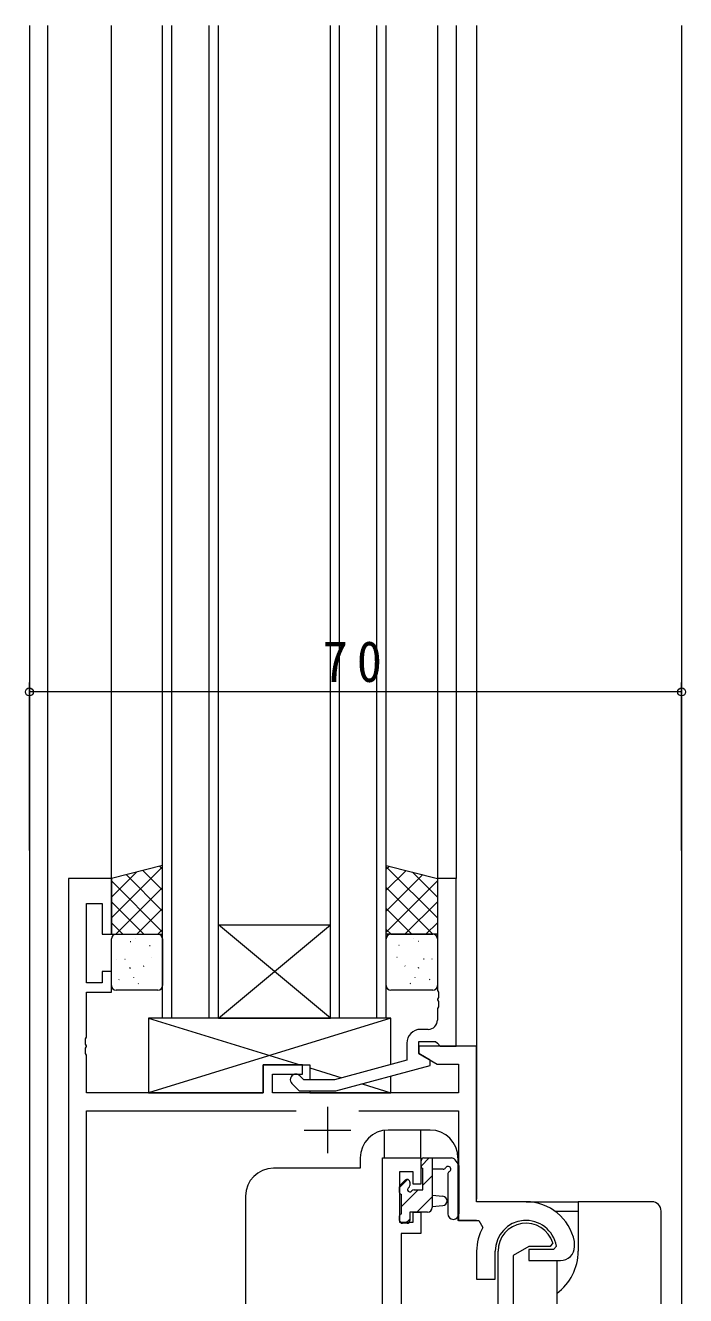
# Model space of a CAD drawing. Units: millimetres, scale not verified. Extents: x -594 to 539, y -420 to 386.
# Drawn here: x -492.2 to -421.4, y -147 to -10.7 of the extents above; entities that cross this region are included whole.
import ezdxf

# ---------------------------------------------------------------- set-up
doc = ezdxf.new("R2010")
doc.units = ezdxf.units.MM
doc.header["$LTSCALE"] = 2
for name, color, linetype, lineweight in [('0-3_YKK_11', 7, 'Continuous', 9), ('0-4_YKK_12', 2, 'Continuous', 9), ('0-5_YKK_13', 4, 'Continuous', 9), ('0-6_YKK_D', 6, 'Continuous', 9)]:
    doc.layers.add(name, color=color, linetype=linetype, lineweight=lineweight)
doc.styles.add('ＭＳ ゴシック', font='')
doc.styles.get('ＭＳ ゴシック').set_extended_font_data('MS Gothic')

msp = doc.modelspace()

# ---------------------------------------------------------------- linework, layer by layer
at = {"layer": '0-3_YKK_11'}
for p, q in [((-487.593, -102.243), (-487.593, -177.243)), ((-482.993, -102.243), (-487.593, -102.243)), ((-482.993, -108.243), (-482.993, -102.243)), ((-447.993, -102.243), (-447.993, -114.285)), ((-445.993, -102.243), (-447.993, -102.243)), ((-445.993, -120.244), (-445.993, -102.243)), ((-485.663, -104.943), (-483.993, -104.943)), ((-485.663, -113.443), (-485.663, -104.943)), ((-483.993, -104.943), (-483.993, -108.243)), ((-483.993, -108.243), (-482.993, -108.243)), ((-483.993, -112.243), (-483.993, -113.443)), ((-482.993, -112.243), (-483.993, -112.243)), ((-482.993, -114.443), (-482.993, -112.243)), ((-483.993, -113.443), (-485.663, -113.443)), ((-485.663, -114.443), (-482.993, -114.443)), ((-485.663, -119.285), (-485.663, -114.443)), ((-447.993, -114.285), (-447.873, -114.469)), ((-447.873, -115.018), (-447.993, -115.202)), ((-447.993, -115.202), (-447.993, -115.285)), ((-447.993, -115.285), (-447.873, -115.469)), ((-447.873, -114.469), (-447.873, -115.018)), ((-447.873, -115.469), (-447.873, -116.018)), ((-447.873, -116.018), (-447.993, -116.202)), ((-447.993, -116.202), (-447.993, -117.444)), ((-448.993, -118.444), (-449.793, -118.444)), ((-485.783, -119.469), (-485.663, -119.285)), ((-485.783, -120.018), (-485.783, -119.469)), ((-449.993, -119.743), (-448.193, -119.743)), ((-449.993, -121.043), (-449.993, -119.743)), ((-448.193, -119.743), (-447.993, -119.943)), ((-485.663, -120.202), (-485.783, -120.018)), ((-485.783, -120.469), (-485.663, -120.285)), ((-485.783, -121.018), (-485.783, -120.469)), ((-485.663, -121.202), (-485.783, -121.018)), ((-485.663, -120.285), (-485.663, -120.202)), ((-485.663, -125.243), (-485.663, -121.202)), ((-451.293, -119.943), (-451.293, -121.764)), ((-449.993, -120.244), (-449.993, -121.043)), ((-443.793, -120.244), (-449.993, -120.244)), ((-448.793, -121.736), (-449.993, -121.043)), ((-449.993, -121.043), (-448.036, -122.173)), ((-447.993, -119.943), (-447.693, -120.244)), ((-447.693, -120.244), (-445.993, -120.244)), ((-443.793, -136.944), (-443.793, -120.244)), ((-466.693, -122.243), (-466.693, -125.243)), ((-462.493, -122.243), (-466.693, -122.243)), ((-462.493, -123.243), (-462.493, -122.243)), ((-451.293, -121.764), (-459.055, -123.843)), ((-458.897, -125.044), (-448.793, -122.336)), ((-448.793, -122.336), (-448.793, -121.736)), ((-448.036, -122.173), (-445.723, -122.173)), ((-445.723, -122.173), (-445.723, -125.243)), ((-465.693, -123.243), (-462.493, -123.243)), ((-465.693, -125.243), (-465.693, -123.243)), ((-462.345, -123.843), (-462.769, -123.419)), ((-459.055, -123.843), (-462.345, -123.843)), ((-466.693, -125.243), (-485.663, -125.243)), ((-445.723, -125.243), (-465.693, -125.243)), ((-463.618, -124.268), (-462.842, -125.044)), ((-462.842, -125.044), (-458.897, -125.044)), ((-485.663, -127.173), (-463.144, -127.173)), ((-485.663, -150.243), (-485.663, -127.173)), ((-459.793, -126.743), (-459.793, -131.743)), ((-456.443, -127.173), (-445.723, -127.173)), ((-445.723, -127.173), (-445.723, -138.944)), ((-462.293, -129.244), (-457.293, -129.244)), ((-453.893, -132.243), (-449.793, -132.243)), ((-453.893, -150.043), (-453.893, -132.243)), ((-449.793, -132.243), (-449.793, -135.043)), ((-452.063, -133.744), (-452.063, -139.143)), ((-450.593, -133.744), (-452.063, -133.744)), ((-450.593, -135.043), (-450.593, -133.744)), ((-449.793, -135.043), (-450.593, -135.043)), ((-438.493, -136.944), (-443.793, -136.944)), ((-450.593, -138.043), (-449.793, -138.043)), ((-450.593, -139.143), (-450.593, -138.043)), ((-449.793, -138.043), (-449.793, -140.343)), ((-445.723, -138.944), (-443.573, -138.944)), ((-443.573, -138.944), (-443.135, -139.685)), ((-452.063, -139.143), (-450.593, -139.143)), ((-451.893, -140.343), (-451.893, -149.243)), ((-449.793, -140.343), (-451.893, -140.343)), ((-435.628, -141.355), (-435.915, -141.743)), ((-435.239, -141.694), (-435.535, -142.043)), ((-433.293, -141.248), (-433.299, -141.189)), ((-433.293, -141.743), (-433.293, -141.248)), ((-443.793, -142.243), (-443.793, -145.243)), ((-441.793, -145.243), (-441.793, -142.243)), ((-441.493, -149.243), (-441.493, -142.243)), ((-438.193, -141.743), (-439.863, -142.708)), ((-439.863, -142.708), (-439.863, -149.243)), ((-435.915, -141.743), (-438.193, -141.743)), ((-438.193, -142.043), (-438.193, -143.243)), ((-435.535, -142.043), (-438.193, -142.043)), ((-438.193, -143.243), (-434.793, -143.243)), ((-443.793, -145.243), (-441.793, -145.243))]:
    msp.add_line(p, q, dxfattribs=at)
for centre, radius, start, end in [((-449.793, -119.943), 1.5, 90, 179.99998), ((-448.993, -117.444), 1, 270, 359.99998), ((-463.193, -123.843), 0.6, 44.99998, 225), ((-438.493, -142.243), 5.3, 11.47835, 89.99998), ((-438.493, -142.243), 3.3, 9.59402, 179.99998), ((-438.493, -142.243), 5.3, 151.13426, 179.99998), ((-438.493, -142.243), 3, 17.23529, 179.99998), ((-434.793, -141.743), 1.5, 270, 359.99998)]:
    msp.add_arc(centre, radius, start, end, dxfattribs=at)
at = {"layer": '0-4_YKK_12'}
for p, q in [((-491.793, -10.743), (-491.793, -202.243)), ((-489.793, -177.243), (-489.793, -10.743)), ((-482.993, -102.743), (-482.993, -10.743)), ((-477.493, -117.243), (-477.493, -10.743)), ((-476.493, -117.243), (-476.493, -10.743)), ((-472.493, -117.243), (-472.493, -10.743)), ((-471.493, -117.243), (-471.493, -10.743)), ((-459.493, -117.243), (-459.493, -10.743)), ((-458.493, -117.243), (-458.493, -10.743)), ((-454.493, -117.243), (-454.493, -10.743)), ((-453.493, -117.243), (-453.493, -10.743)), ((-447.993, -10.743), (-447.993, -102.543)), ((-445.993, -10.743), (-445.993, -102.243)), ((-443.793, -10.743), (-443.793, -136.643)), ((-421.793, -10.743), (-421.793, -190.763)), ((-459.493, -117.243), (-471.493, -107.243)), ((-471.493, -117.243), (-459.493, -107.243)), ((-471.493, -107.243), (-459.493, -107.243)), ((-471.493, -117.243), (-477.493, -117.243)), ((-471.493, -117.243), (-459.493, -117.243)), ((-453.493, -117.243), (-459.493, -117.243)), ((-453.693, -132.243), (-453.693, -129.27)), ((-448.794, -129.244), (-453.294, -129.244)), ((-449.793, -132.243), (-449.793, -129.244)), ((-456.294, -133.343), (-465.593, -133.343)), ((-456.294, -132.243), (-456.294, -133.343)), ((-453.693, -132.243), (-449.793, -132.243)), ((-445.794, -132.243), (-445.794, -138.943)), ((-468.593, -136.343), (-468.593, -159.243)), ((-443.794, -138.943), (-445.794, -138.943))]:
    msp.add_line(p, q, dxfattribs=at)
for centre, start, end in [((-453.294, -132.243), 90, 180), ((-448.794, -132.243), 0, 90), ((-465.593, -136.343), 90, 180)]:
    msp.add_arc(centre, 3, start, end, dxfattribs=at)
at = {"layer": '0-5_YKK_13'}
for p, q in [((-477.493, -100.853), (-482.993, -102.243)), ((-477.493, -100.997), (-482.993, -106.497)), ((-480.306, -101.564), (-482.993, -104.252)), ((-481.413, -101.844), (-477.493, -105.764)), ((-479.621, -101.391), (-477.493, -103.519)), ((-477.83, -100.938), (-477.493, -101.274)), ((-477.493, -108.243), (-477.493, -100.853)), ((-453.493, -108.243), (-453.493, -100.853)), ((-453.493, -100.853), (-447.993, -102.243)), ((-453.157, -100.938), (-453.493, -101.274)), ((-453.493, -100.997), (-447.993, -106.497)), ((-451.365, -101.391), (-453.493, -103.519)), ((-449.573, -101.844), (-453.493, -105.764)), ((-450.681, -101.564), (-447.993, -104.252)), ((-482.993, -102.243), (-482.993, -108.243)), ((-482.993, -102.509), (-477.493, -108.009)), ((-477.493, -103.242), (-482.495, -108.243)), ((-447.993, -102.509), (-453.493, -108.009)), ((-453.493, -103.242), (-448.491, -108.243)), ((-447.993, -102.243), (-447.993, -108.243)), ((-482.993, -104.754), (-479.504, -108.243)), ((-447.993, -104.754), (-451.483, -108.243)), ((-477.493, -105.487), (-480.25, -108.243)), ((-453.493, -105.487), (-450.737, -108.243)), ((-482.993, -106.999), (-481.749, -108.243)), ((-447.993, -106.999), (-449.238, -108.243)), ((-482.993, -108.243), (-477.493, -108.243)), ((-482.993, -113.743), (-482.993, -108.744)), ((-482.493, -108.243), (-477.993, -108.243)), ((-480.96, -109.034), (-480.917, -109.01)), ((-480.433, -108.711), (-480.426, -108.704)), ((-477.493, -107.732), (-478.005, -108.243)), ((-477.493, -108.744), (-477.493, -113.743)), ((-453.493, -107.732), (-452.982, -108.243)), ((-447.993, -108.243), (-453.493, -108.243)), ((-453.493, -113.743), (-453.493, -108.744)), ((-452.993, -108.243), (-448.493, -108.243)), ((-450.553, -108.711), (-450.56, -108.704)), ((-450.026, -109.034), (-450.07, -109.01)), ((-447.993, -108.744), (-447.993, -113.743)), ((-478.884, -109.466), (-478.84, -109.442)), ((-452.103, -109.466), (-452.147, -109.442)), ((-482.408, -110.916), (-482.401, -110.909)), ((-481.552, -110.923), (-481.508, -110.899)), ((-479.527, -111.658), (-479.483, -111.634)), ((-478.647, -110.731), (-478.641, -110.724)), ((-452.339, -110.731), (-452.346, -110.724)), ((-451.46, -111.658), (-451.503, -111.634)), ((-449.435, -110.923), (-449.479, -110.899)), ((-448.578, -110.916), (-448.585, -110.909)), ((-482.195, -113.115), (-482.151, -113.091)), ((-480.995, -111.91), (-480.948, -111.821)), ((-480.589, -112.899), (-480.582, -112.891)), ((-450.398, -112.899), (-450.404, -112.891)), ((-449.992, -111.91), (-450.038, -111.821)), ((-448.792, -113.115), (-448.836, -113.091)), ((-477.993, -114.243), (-482.493, -114.243)), ((-480.118, -113.547), (-480.074, -113.523)), ((-448.493, -114.243), (-452.993, -114.243)), ((-450.868, -113.547), (-450.912, -113.523)), ((-452.993, -117.243), (-478.993, -125.243)), ((-478.993, -117.243), (-462.743, -122.243)), ((-478.993, -117.243), (-478.993, -125.243)), ((-452.993, -117.243), (-478.993, -117.243)), ((-452.993, -122.219), (-452.993, -117.243)), ((-466.693, -122.243), (-461.693, -122.243)), ((-466.693, -125.243), (-466.693, -122.243)), ((-461.693, -122.243), (-461.693, -123.843)), ((-461.693, -122.567), (-458.247, -123.627)), ((-452.993, -125.243), (-452.993, -123.462)), ((-478.993, -125.243), (-466.693, -125.243)), ((-461.693, -125.044), (-461.693, -125.243)), ((-461.693, -125.044), (-461.693, -125.243)), ((-461.693, -125.243), (-452.993, -125.243)), ((-456.089, -124.291), (-452.993, -125.243)), ((-448.902, -132.243), (-449.763, -133.105)), ((-449.763, -133.143), (-449.763, -132.543)), ((-449.463, -132.243), (-446.501, -132.243)), ((-448.563, -132.243), (-448.563, -137.543)), ((-447.383, -133.444), (-448.563, -133.444)), ((-445.761, -132.859), (-446.113, -132.427)), ((-445.693, -133.048), (-445.693, -138.227)), ((-451.207, -134.549), (-452.063, -135.405)), ((-451.975, -135.131), (-451.475, -134.631)), ((-450.963, -134.844), (-450.963, -135.183)), ((-448.563, -134.15), (-449.563, -135.15)), ((-446.893, -133.979), (-446.893, -138.227)), ((-452.063, -135.944), (-452.063, -135.343)), ((-450.057, -135.643), (-451.863, -137.45)), ((-451.863, -138.243), (-451.863, -136.143)), ((-448.563, -136.243), (-447.419, -136.345)), ((-448.563, -136.395), (-450.212, -138.043)), ((-448.563, -137.443), (-447.419, -137.342)), ((-438.493, -136.944), (-441.193, -136.944)), ((-438.493, -136.944), (-432.893, -136.944)), ((-432.893, -136.944), (-432.893, -137.944)), ((-424.993, -136.944), (-432.893, -136.944)), ((-452.063, -138.944), (-452.063, -138.443)), ((-450.963, -138.795), (-451.412, -139.243)), ((-435.395, -137.944), (-432.893, -137.944)), ((-432.893, -137.944), (-432.893, -142.243)), ((-451.263, -139.243), (-451.763, -139.243)), ((-435.193, -143.243), (-435.193, -146.768)), ((-435.193, -146.768), (-435.193, -149.243))]:
    msp.add_line(p, q, dxfattribs=at)
for points in [[(-450.502, -135.643), (-449.563, -135.643), (-449.563, -133.343)], [(-449.063, -138.043), (-450.963, -138.043), (-450.963, -138.944)], [(-424.993, -149.243), (-423.993, -149.243), (-423.993, -137.944)]]:
    msp.add_lwpolyline(points, dxfattribs=at)
for centre, radius, start, end in [((-482.493, -108.744), 0.5, 90, 180), ((-477.993, -108.744), 0.5, 0, 90), ((-452.993, -108.744), 0.5, 90, 180), ((-448.493, -108.744), 0.5, 0, 90), ((-482.493, -113.743), 0.5, 180, 270), ((-477.993, -113.743), 0.5, 270, 0), ((-452.993, -113.743), 0.5, 180, 270), ((-448.493, -113.743), 0.5, 270, 0), ((-449.463, -132.543), 0.3, 90, 180), ((-449.563, -133.143), 0.2, 180, 270), ((-447.383, -133.143), 0.3, 270, 330), ((-446.863, -133.444), 0.3, 296.74368, 150), ((-446.501, -132.743), 0.5, 39.23453, 90), ((-445.993, -133.048), 0.3, 0, 39.23453), ((-451.263, -134.844), 0.3, 0, 135), ((-446.593, -133.979), 0.3, 116.74368, 180), ((-451.763, -135.343), 0.3, 135, 180), ((-451.863, -135.944), 0.2, 180, 270), ((-450.963, -135.643), 0.25, 123.05573, 326.94426), ((-451.263, -135.183), 0.3, 303.05573, 0), ((-450.502, -135.944), 0.3, 90, 146.94426), ((-449.063, -137.543), 0.5, 270, 0), ((-447.463, -136.844), 0.5, 275.09206, 84.90793), ((-424.993, -137.944), 1, 0, 90), ((-451.863, -138.443), 0.2, 90, 180), ((-451.763, -138.944), 0.3, 180, 270), ((-451.263, -138.944), 0.3, 270, 0), ((-446.293, -138.227), 0.6, 180, 0), ((-438.493, -142.243), 5.6, 306.10632, 0)]:
    msp.add_arc(centre, radius, start, end, dxfattribs=at)
at = {"layer": '0-6_YKK_D'}
for p, q in [((-491.793, -99.243), (-491.793, -81.243)), ((-421.793, -99.243), (-421.793, -81.243)), ((-421.793, -82.243), (-491.793, -82.243))]:
    msp.add_line(p, q, dxfattribs=at)
for centre in [(-491.793, -82.243), (-421.793, -82.243)]:
    msp.add_circle(centre, 0.425, dxfattribs=at)

# ---------------------------------------------------------------- texts
at = {"layer": '0-6_YKK_D', "color": 7, "insert": (-460.313, -81.243), "char_height": 4.399, "attachment_point": 7, "style": 'ＭＳ ゴシック'}
msp.add_mtext('\\T1.36;\\W0.9;70', dxfattribs=at)

doc.saveas('drawing.dxf')
